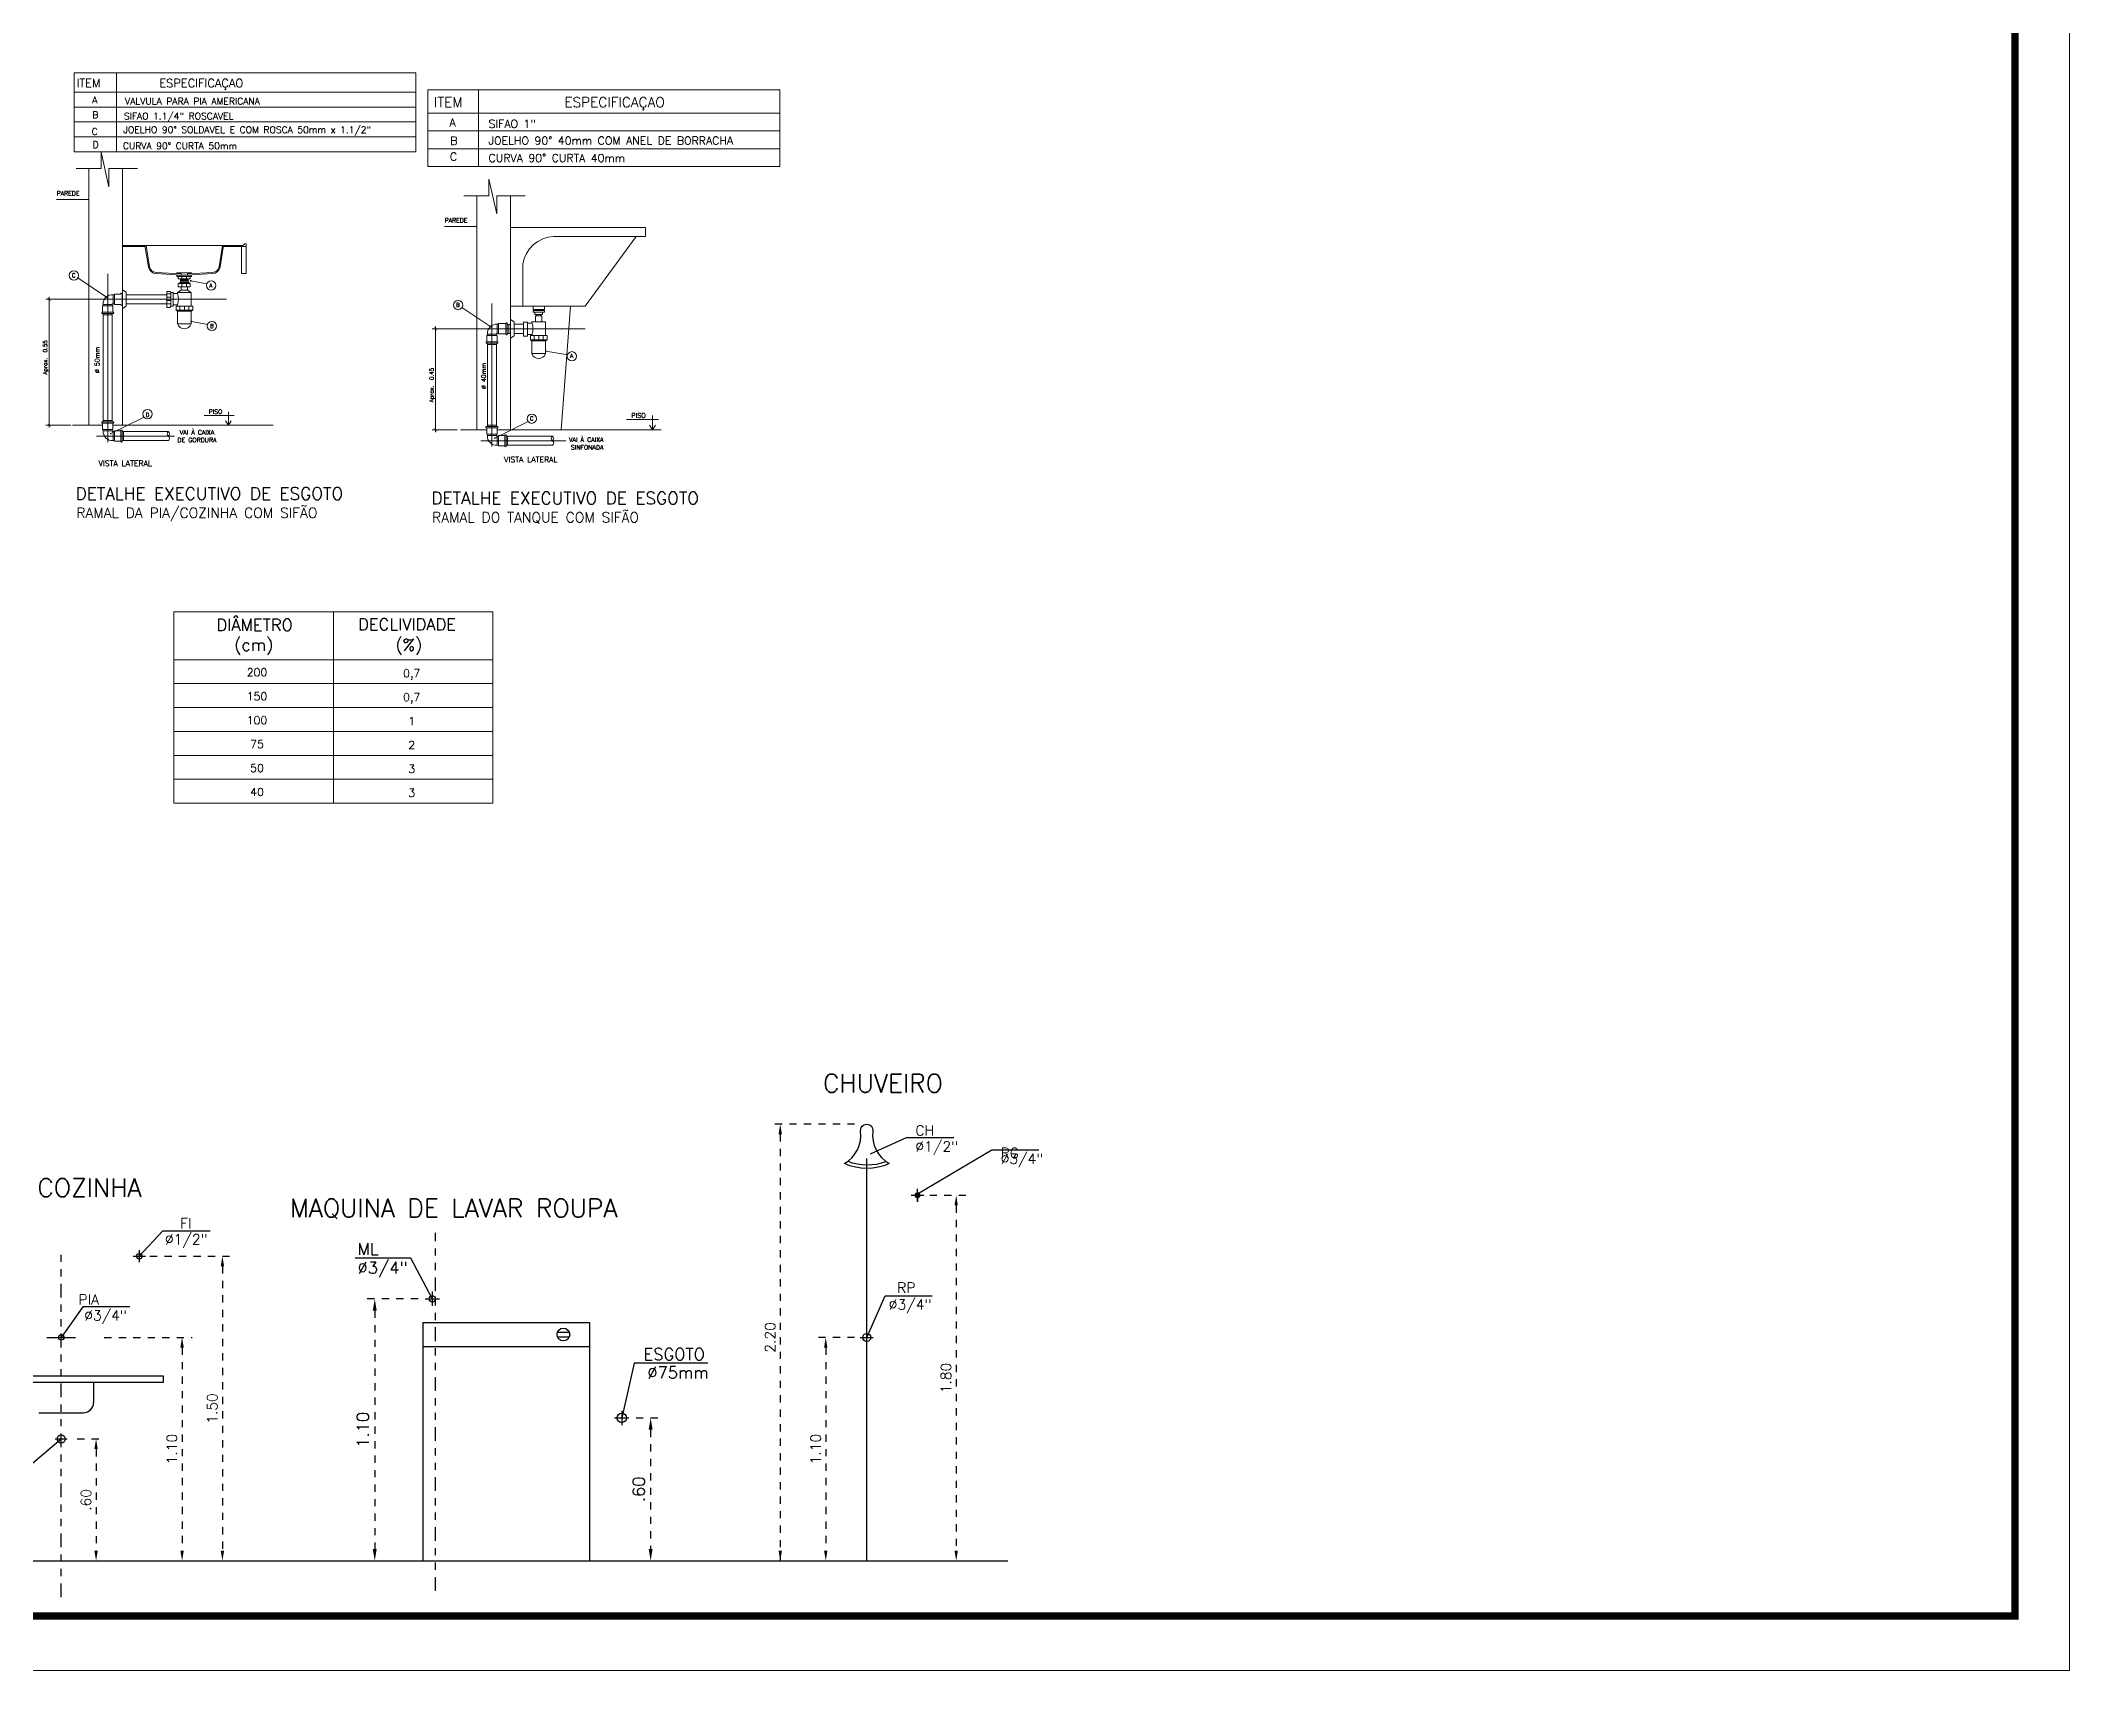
# Model space of a CAD drawing. Header units: millimetres. Extents: x 1345 to 2117, y 1214 to 1365.
# Drawn here: x 2048.09 to 2076.08, y 1252.04 to 1274.54 of the extents above; entities that cross this region are included whole.
import ezdxf
from ezdxf.enums import TextEntityAlignment as Align

# ---------------------------------------------------------------- set-up
doc = ezdxf.new("R2010")
doc.units = ezdxf.units.MM
doc.header["$LTSCALE"] = 0.5
for name, pattern in [('CENTER2', [28.575, 19.05, -3.175, 3.175, -3.175]), ('DIVIDE', [1.25, 0.5, -0.25, 0, -0.25, 0, -0.25]), ('HIDDEN2', [0.1875, 0.125, -0.0625])]:
    doc.linetypes.add(name, pattern=pattern)
for name, color, linetype in [('02', 2, 'Continuous'), ('CERC02', 3, 'Continuous'), ('DETALLHES_ESGOTO', 3, 'Continuous'), ('LAYER8', 8, 'Continuous'), ('PROJEÇÃO', 8, 'HIDDEN2'), ('TEXT', 2, 'Continuous'), ('TEXTO0', 7, 'Continuous'), ('TXT_0', 7, 'Continuous'), ('TXT_1', 3, 'Continuous'), ('TXT_2', 6, 'Continuous')]:
    doc.layers.add(name, color=color, linetype=linetype)
doc.styles.add('ADITIVOCAD', font='ROMANS.shx')
doc.styles.add('ROMANS', font='romans', dxfattribs={"height": 0.1})

# ---------------------------------------------------------------- blocks, each defined once
blk = doc.blocks.new('_ARCHTICK')
at = {"color": 0, "linetype": 'ByBlock', "const_width": 0.15}
blk.add_lwpolyline([(-0.5, -0.5), (0.5, 0.5)], dxfattribs=at)
blk = doc.blocks.new('ff')
at = {"layer": 'LAYER8', "linetype": 'ByBlock'}
for p, q in [((43.627, 7.955), (42.088, 7.955)), ((42.273, 7.77), (42.273, 0)), ((44.995, 6.66), (45.663, 6.66)), ((45.478, 6.475), (45.478, 0.185)), ((30.792, 5.55), (32.297, 5.55)), ((32.112, 5.365), (32.112, 0.185)), ((35.675, 4.774), (34.67, 4.774)), ((34.887, 4.557), (34.887, 0.217)), ((29.96, 4.07), (31.562, 4.07)), ((43.627, 4.07), (42.917, 4.07)), ((31.377, 3.885), (31.377, 0.185)), ((43.102, 3.885), (43.102, 0.185)), ((39.646, 2.604), (40.129, 2.604)), ((29.465, 2.22), (29.996, 2.22)), ((39.912, 2.387), (39.912, 0.217)), ((29.811, 2.035), (29.811, 0.185))]:
    blk.add_line(p, q, dxfattribs=at)
at = {"layer": 'LAYER8'}
for p, q in [((43.915, 7.414), (44.573, 7.712)), ((44.573, 7.712), (45.433, 7.712)), ((44.773, 6.688), (46.124, 7.486)), ((46.124, 7.486), (46.984, 7.486)), ((43.849, 4.144), (43.849, 7.331)), ((44.655, 6.66), (44.891, 6.66)), ((44.773, 6.542), (44.773, 6.778)), ((44.773, 6.66), (44.773, 6.542)), ((31.028, 6.014), (30.598, 5.55)), ((31.028, 6.014), (31.887, 6.014)), ((30.487, 5.55), (30.709, 5.55)), ((30.487, 5.55), (30.709, 5.55)), ((30.598, 5.661), (30.598, 5.439)), ((34.53, 5.523), (35.538, 5.523)), ((35.538, 5.523), (35.935, 4.774)), ((35.935, 4.904), (35.935, 4.643)), ((43.849, 4.07), (44.183, 4.83)), ((44.183, 4.83), (45.043, 4.83)), ((29.567, 4.627), (29.177, 4.07)), ((30.426, 4.627), (29.567, 4.627)), ((35.805, 4.774), (36.065, 4.774)), ((28.916, 4.07), (29.437, 4.07)), ((29.064, 4.07), (29.286, 4.07)), ((35.761, 4.34), (35.761, 0)), ((35.761, 4.34), (38.799, 4.34)), ((38.216, 4.166), (38.432, 4.166)), ((38.216, 4.079), (38.432, 4.079)), ((38.799, 4.34), (38.799, 0)), ((43.731, 4.07), (43.967, 4.07)), ((43.849, 3.952), (43.849, 4.188)), ((35.761, 3.906), (38.799, 3.906)), ((43.849, 0), (43.849, 3.996)), ((31.037, 3.364), (27.313, 3.364)), ((31.037, 3.253), (31.037, 3.364)), ((39.615, 3.6), (39.386, 2.604)), ((40.952, 3.6), (39.615, 3.6)), ((27.313, 3.253), (31.037, 3.253)), ((29.766, 3.253), (29.766, 2.884)), ((28.769, 2.699), (29.581, 2.699)), ((39.256, 2.604), (39.516, 2.604)), ((39.386, 2.734), (39.386, 2.474)), ((28.651, 1.78), (29.175, 2.22)), ((29.064, 2.22), (29.286, 2.22))]:
    blk.add_line(p, q, dxfattribs=at)
at = {"layer": 'LAYER8', "linetype": 'DIVIDE'}
for p, q in [((35.994, -0.546), (35.994, 5.977)), ((29.175, -0.661), (29.175, 5.69))]:
    blk.add_line(p, q, dxfattribs=at)
at = {"layer": 'LAYER8'}
for points in [[(43.442, 7.238, 0.299855), (43.737, 7.83, -1.127154), (43.96, 7.83, 0.299855), (44.256, 7.238, -0.225434), (43.442, 7.238)], [(44.198, 7.271, -0.188676), (43.507, 7.277)]]:
    blk.add_lwpolyline(points, format="xyb", dxfattribs=at)
at = {"layer": 'LAYER8', "const_width": 0.0555}
blk.add_lwpolyline([(44.745, 6.66, 1), (44.8, 6.66, 1)], format="xyb", close=True, dxfattribs=at)
at = {"layer": 'LAYER8', "color": 2}
blk.add_lwpolyline([(0, 0), (0, 0), (8.057, 0), (29.003, 0), (46.42, 0), (46.42, 0), (46.42, 0)], dxfattribs=at)
at = {"layer": 'LAYER8'}
for centre, radius in [((30.598, 5.55), 0.0495), ((35.935, 4.774), 0.058), ((29.175, 4.07), 0.0495), ((38.324, 4.123), 0.116), ((43.849, 4.07), 0.0742), ((39.386, 2.604), 0.0871), ((29.175, 2.22), 0.0742)]:
    blk.add_circle(centre, radius, dxfattribs=at)
blk.add_arc((29.581, 2.884), 0.185, 270, 0, dxfattribs=at)
at = {"layer": 'LAYER8', "linetype": 'ByBlock'}
for points in [[(42.242, 7.77), (42.304, 7.77), (42.273, 7.955)], [(45.447, 6.475), (45.508, 6.475), (45.478, 6.66)], [(32.081, 5.365), (32.143, 5.365), (32.112, 5.55)], [(34.851, 4.557), (34.923, 4.557), (34.887, 4.774)], [(31.346, 3.885), (31.408, 3.885), (31.377, 4.07)], [(43.071, 3.885), (43.132, 3.885), (43.102, 4.07)], [(39.876, 2.387), (39.948, 2.387), (39.912, 2.604)], [(29.78, 2.035), (29.842, 2.035), (29.811, 2.22)], [(29.78, 0.185), (29.842, 0.185), (29.811, 0)], [(31.346, 0.185), (31.408, 0.185), (31.377, 0)], [(32.081, 0.185), (32.143, 0.185), (32.112, 0)], [(34.851, 0.217), (34.923, 0.217), (34.887, 0)], [(39.876, 0.217), (39.948, 0.217), (39.912, 0)], [(42.242, 0.185), (42.304, 0.185), (42.273, 0)], [(43.071, 0.185), (43.132, 0.185), (43.102, 0)], [(45.447, 0.185), (45.508, 0.185), (45.478, 0)]]:
    blk.add_solid(points, dxfattribs=at)
at = {"layer": 'CERC02', "style": 'ROMANS'}
for s, height, p in [('CH', 0.185, (44.735, 7.933)), ('%%C1/2"', 0.185, (44.735, 7.642)), ('%%C3/4"', 0.185, (46.287, 7.416)), ('RG', 0.185, (46.287, 7.522)), ('%%C1/2"', 0.185, (31.065, 5.951)), ('FI', 0.185, (31.342, 6.241)), ('ML', 0.217, (34.574, 5.789)), ('%%C3/4"', 0.217, (34.574, 5.449)), ('PIA', 0.185, (29.49, 4.854)), ('RP', 0.185, (44.403, 5.07)), ('%%C3/4"', 0.185, (29.595, 4.563)), ('%%C3/4"', 0.185, (44.25, 4.761)), ('ESGOTO', 0.217, (39.784, 3.872)), ('%%C75mm', 0.217, (39.853, 3.538))]:
    blk.add_text(s, height=height, dxfattribs=at).set_placement(p, align=Align.TOP_LEFT)
at = {"layer": 'LAYER8', "linetype": 'ByBlock', "style": 'ROMANS'}
for s, height, p in [('2.20', 0.185, (42.088, 4.07)), ('1.80', 0.185, (45.293, 3.33)), ('1.50', 0.185, (31.927, 2.775)), ('1.10', 0.217, (34.67, 2.387)), ('1.10', 0.185, (31.192, 2.035)), ('1.10', 0.185, (42.917, 2.035)), ('.60', 0.217, (39.695, 1.302)), ('.60', 0.185, (29.626, 1.11))]:
    blk.add_text(s, height=height, rotation=90, dxfattribs=at).set_placement(p, align=Align.MIDDLE_CENTER)
at = {"layer": 'TEXT', "style": 'ROMANS'}
for s, height, p in [('CHUVEIRO', 0.333, (43.052, 8.868)), ('PIA DE COZINHA', 0.33301, (27.043, 6.965)), ('MAQUINA DE LAVAR ROUPA', 0.33301, (33.343, 6.593))]:
    blk.add_text(s, height=height, dxfattribs=at).set_placement(p, align=Align.TOP_LEFT)

msp = doc.modelspace()

# ---------------------------------------------------------------- linework, layer by layer
at = {"color": 8, "lineweight": 18}
for p, q in [((2052.127, 1266.653), (2052.127, 1264.011)), ((2049.925, 1265.992), (2054.329, 1265.992)), ((2049.925, 1265.662), (2054.329, 1265.662)), ((2049.925, 1265.332), (2054.329, 1265.332)), ((2049.925, 1265.001), (2054.329, 1265.001)), ((2049.925, 1264.671), (2054.329, 1264.671)), ((2049.925, 1264.341), (2054.329, 1264.341))]:
    msp.add_line(p, q, dxfattribs=at)
at = {"color": 0, "linetype": 'ByBlock', "lineweight": 18, "const_width": 0.00605}
msp.add_lwpolyline([(2048.226, 1270.947), (2048.186, 1270.988)], dxfattribs=at)
at = {"layer": '02', "lineweight": 18}
msp.add_line((2058.288, 1273.857), (2058.288, 1272.801), dxfattribs=at)
msp.add_lwpolyline([(2014.884, 1252.041), (2076.084, 1252.041), (2076.084, 1296.591), (2014.884, 1296.591)], close=True, dxfattribs=at)
at = {"layer": '02', "lineweight": 18, "const_width": 0.1}
msp.add_lwpolyline([(2015.634, 1252.791), (2075.334, 1252.791), (2075.334, 1295.841), (2015.634, 1295.841)], close=True, dxfattribs=at)
at = {"layer": 'DETALLHES_ESGOTO', "lineweight": 18}
for p, q in [((2049.218, 1271.711), (2049.554, 1271.711)), ((2049.218, 1271.696), (2049.53, 1271.696)), ((2049.528, 1271.709), (2049.576, 1271.413)), ((2049.543, 1271.711), (2049.592, 1271.415)), ((2049.554, 1271.711), (2050.587, 1271.711)), ((2050.55, 1271.415), (2050.598, 1271.711)), ((2050.565, 1271.413), (2050.613, 1271.709)), ((2050.587, 1271.711), (2050.877, 1271.711)), ((2050.611, 1271.696), (2050.924, 1271.696)), ((2050.862, 1271.696), (2050.862, 1271.323)), ((2050.908, 1271.733), (2050.877, 1271.711)), ((2050.908, 1271.733), (2050.924, 1271.733)), ((2050.924, 1271.696), (2050.924, 1271.733)), ((2050.924, 1271.696), (2050.924, 1271.323)), ((2049.683, 1271.339), (2050.025, 1271.317)), ((2049.683, 1271.323), (2050.025, 1271.302)), ((2050.171, 1271.332), (2049.969, 1271.332)), ((2049.969, 1271.321), (2049.969, 1271.332)), ((2050.115, 1271.317), (2050.458, 1271.339)), ((2050.115, 1271.302), (2050.458, 1271.323)), ((2050.171, 1271.321), (2050.171, 1271.332)), ((2050.862, 1271.323), (2050.924, 1271.323)), ((2054.741, 1270.87), (2054.741, 1271.451)), ((2049.192, 1271.039), (2049.192, 1271.042)), ((2049.2, 1271.05), (2049.203, 1271.05)), ((2049.211, 1271.042), (2049.211, 1270.893)), ((2049.218, 1271.098), (2049.218, 1271.03)), ((2049.27, 1271.065), (2049.218, 1271.098)), ((2049.27, 1271.065), (2049.27, 1270.879)), ((2049.831, 1271.076), (2049.873, 1271.076)), ((2049.831, 1271.076), (2049.831, 1270.856)), ((2049.831, 1271.042), (2049.884, 1271.042)), ((2049.873, 1271.076), (2049.884, 1271.063)), ((2049.884, 1271.063), (2049.884, 1270.87)), ((2049.884, 1271.063), (2049.917, 1271.063)), ((2049.917, 1271.063), (2049.917, 1270.87)), ((2049.978, 1271.049), (2049.917, 1271.049)), ((2050.171, 1271.302), (2049.969, 1271.302)), ((2049.969, 1271.302), (2049.969, 1271.283)), ((2049.986, 1271.283), (2049.969, 1271.283)), ((2049.978, 1271.063), (2050.025, 1271.093)), ((2050.164, 1271.063), (2049.978, 1271.063)), ((2049.978, 1271.063), (2049.978, 1271.049)), ((2049.986, 1271.251), (2049.986, 1271.283)), ((2050.153, 1271.283), (2049.986, 1271.283)), ((2050.153, 1271.251), (2049.986, 1271.251)), ((2049.986, 1271.141), (2049.986, 1271.183)), ((2050.153, 1271.183), (2049.986, 1271.183)), ((2050.153, 1271.141), (2049.986, 1271.141)), ((2050.136, 1271.2), (2050.007, 1271.2)), ((2050.007, 1271.2), (2050.007, 1271.183)), ((2050.02, 1271.2), (2050.02, 1271.248)), ((2050.122, 1271.247), (2050.02, 1271.247)), ((2050.122, 1271.231), (2050.02, 1271.231)), ((2050.122, 1271.216), (2050.02, 1271.216)), ((2050.025, 1271.302), (2050.025, 1271.317)), ((2050.025, 1271.093), (2050.025, 1271.141)), ((2050.115, 1271.093), (2050.025, 1271.093)), ((2050.038, 1271.251), (2050.038, 1271.283)), ((2050.038, 1271.141), (2050.038, 1271.183)), ((2050.101, 1271.251), (2050.101, 1271.283)), ((2050.101, 1271.141), (2050.101, 1271.183)), ((2050.115, 1271.302), (2050.115, 1271.317)), ((2050.115, 1271.093), (2050.115, 1271.141)), ((2050.163, 1271.063), (2050.115, 1271.093)), ((2050.122, 1271.2), (2050.122, 1271.248)), ((2050.136, 1271.2), (2050.136, 1271.183)), ((2050.153, 1271.283), (2050.171, 1271.283)), ((2050.153, 1271.283), (2050.153, 1271.251)), ((2050.153, 1271.183), (2050.153, 1271.141)), ((2050.164, 1271.063), (2050.164, 1270.874)), ((2050.171, 1271.302), (2050.171, 1271.283)), ((2048.933, 1270.778), (2048.933, 1270.781)), ((2048.94, 1270.789), (2049.089, 1270.789)), ((2049.089, 1270.771), (2048.94, 1270.771)), ((2048.952, 1270.895), (2048.943, 1270.876)), ((2049.086, 1270.876), (2048.943, 1270.876)), ((2048.943, 1270.876), (2048.943, 1270.789)), ((2049.076, 1270.895), (2048.952, 1270.895)), ((2048.952, 1270.771), (2048.952, 1270.752)), ((2049.086, 1270.876), (2049.076, 1270.895)), ((2049.076, 1270.752), (2049.076, 1270.771)), ((2049.086, 1270.789), (2049.086, 1270.876)), ((2049.106, 1271.039), (2049.087, 1271.03)), ((2049.087, 1271.03), (2049.087, 1270.906)), ((2049.087, 1270.906), (2049.106, 1270.897)), ((2049.097, 1270.781), (2049.097, 1270.778)), ((2049.192, 1271.039), (2049.106, 1271.039)), ((2049.106, 1271.039), (2049.106, 1270.897)), ((2049.106, 1270.897), (2049.192, 1270.897)), ((2049.192, 1270.893), (2049.192, 1270.897)), ((2049.203, 1270.885), (2049.2, 1270.885)), ((2049.218, 1271.03), (2049.211, 1271.03)), ((2049.218, 1270.905), (2049.211, 1270.905)), ((2049.218, 1271.03), (2049.218, 1270.905)), ((2049.27, 1270.871), (2049.218, 1270.838)), ((2049.27, 1271.03), (2049.831, 1271.03)), ((2049.27, 1270.906), (2049.831, 1270.906)), ((2049.27, 1270.879), (2049.27, 1270.872)), ((2049.27, 1270.872), (2049.27, 1270.871)), ((2049.831, 1270.996), (2049.884, 1270.996)), ((2049.831, 1270.949), (2049.884, 1270.949)), ((2049.831, 1270.903), (2049.884, 1270.903)), ((2049.831, 1270.856), (2049.873, 1270.856)), ((2049.873, 1270.856), (2049.884, 1270.87)), ((2049.884, 1270.87), (2049.917, 1270.87)), ((2049.978, 1270.889), (2049.917, 1270.889)), ((2050.187, 1270.874), (2049.957, 1270.874)), ((2049.957, 1270.874), (2049.957, 1270.817)), ((2050.187, 1270.817), (2049.957, 1270.817)), ((2049.978, 1270.801), (2049.957, 1270.817)), ((2049.978, 1270.889), (2049.978, 1270.874)), ((2049.978, 1270.801), (2049.978, 1270.626)), ((2050.164, 1270.801), (2049.978, 1270.801)), ((2050.01, 1270.874), (2050.01, 1270.817)), ((2050.072, 1270.874), (2050.072, 1270.817)), ((2050.134, 1270.874), (2050.134, 1270.817)), ((2050.164, 1270.801), (2050.187, 1270.817)), ((2050.164, 1270.801), (2050.164, 1270.626)), ((2050.187, 1270.874), (2050.187, 1270.817)), ((2054.884, 1270.87), (2054.884, 1270.827)), ((2055.039, 1270.827), (2054.884, 1270.827)), ((2054.884, 1270.789), (2054.884, 1270.813)), ((2055.039, 1270.813), (2054.884, 1270.813)), ((2055.039, 1270.789), (2054.884, 1270.789)), ((2054.909, 1270.789), (2054.909, 1270.758)), ((2054.93, 1270.827), (2054.93, 1270.813)), ((2054.992, 1270.827), (2054.992, 1270.813)), ((2055.014, 1270.789), (2055.014, 1270.758)), ((2055.039, 1270.87), (2055.039, 1270.827)), ((2055.039, 1270.813), (2055.039, 1270.789)), ((2055.402, 1270.87), (2055.269, 1269.166)), ((2048.952, 1270.752), (2048.952, 1269.294)), ((2048.952, 1270.752), (2049.076, 1270.752)), ((2049.076, 1270.752), (2049.076, 1269.294)), ((2050.164, 1270.626), (2049.978, 1270.626)), ((2054.407, 1270.631), (2054.407, 1270.489)), ((2054.57, 1270.621), (2054.547, 1270.621)), ((2054.57, 1270.497), (2054.547, 1270.497)), ((2054.57, 1270.69), (2054.57, 1270.621)), ((2054.623, 1270.657), (2054.57, 1270.69)), ((2054.57, 1270.621), (2054.57, 1270.497)), ((2054.623, 1270.657), (2054.623, 1270.471)), ((2054.751, 1270.622), (2054.623, 1270.622)), ((2054.751, 1270.497), (2054.623, 1270.497)), ((2054.751, 1270.653), (2054.751, 1270.46)), ((2054.751, 1270.653), (2054.808, 1270.653)), ((2054.808, 1270.653), (2054.808, 1270.46)), ((2054.868, 1270.639), (2054.808, 1270.639)), ((2055.054, 1270.654), (2054.868, 1270.654)), ((2054.868, 1270.654), (2054.868, 1270.639)), ((2055.014, 1270.758), (2054.909, 1270.758)), ((2055.006, 1270.739), (2054.916, 1270.739)), ((2054.916, 1270.654), (2054.916, 1270.739)), ((2054.93, 1270.758), (2054.93, 1270.739)), ((2054.992, 1270.758), (2054.992, 1270.739)), ((2055.006, 1270.654), (2055.006, 1270.739)), ((2055.054, 1270.654), (2055.054, 1270.465)), ((2054.387, 1270.468), (2054.244, 1270.468)), ((2054.254, 1270.344), (2054.254, 1269.23)), ((2054.378, 1270.344), (2054.378, 1269.23)), ((2054.623, 1270.463), (2054.57, 1270.43)), ((2054.623, 1270.471), (2054.623, 1270.464)), ((2054.623, 1270.464), (2054.623, 1270.463)), ((2054.751, 1270.46), (2054.808, 1270.46)), ((2054.868, 1270.479), (2054.808, 1270.479)), ((2055.078, 1270.465), (2054.847, 1270.465)), ((2054.847, 1270.465), (2054.847, 1270.408)), ((2055.078, 1270.408), (2054.847, 1270.408)), ((2054.868, 1270.392), (2054.847, 1270.408)), ((2054.868, 1270.479), (2054.868, 1270.465)), ((2055.054, 1270.392), (2054.868, 1270.392)), ((2054.868, 1270.392), (2054.868, 1270.217)), ((2055.054, 1270.217), (2054.868, 1270.217)), ((2054.9, 1270.465), (2054.9, 1270.408)), ((2054.962, 1270.465), (2054.962, 1270.408)), ((2055.024, 1270.465), (2055.024, 1270.408)), ((2055.054, 1270.392), (2055.078, 1270.408)), ((2055.054, 1270.392), (2055.054, 1270.217)), ((2055.078, 1270.465), (2055.078, 1270.408)), ((2048.943, 1269.17), (2049.086, 1269.17)), ((2049.107, 1269.15), (2049.107, 1269.007)), ((2049.85, 1269.141), (2049.231, 1269.141)), ((2054.244, 1269.106), (2054.387, 1269.106)), ((2054.408, 1269.086), (2054.408, 1268.944)), ((2049.85, 1269.016), (2049.231, 1269.016)), ((2055.151, 1269.077), (2054.532, 1269.077)), ((2055.151, 1268.953), (2054.532, 1268.953))]:
    msp.add_line(p, q, dxfattribs=at)
for points in [[(2055.168, 1271.834), (2056.433, 1271.834), (2056.433, 1271.958), (2054.57, 1271.958)], [(2054.571, 1270.87), (2055.604, 1270.87), (2056.308, 1271.832)], [(2054.387, 1270.381), (2054.387, 1270.468), (2054.378, 1270.486), (2054.254, 1270.486), (2054.244, 1270.468), (2054.244, 1270.381)], [(2054.509, 1270.631), (2054.407, 1270.631), (2054.388, 1270.622), (2054.388, 1270.498), (2054.407, 1270.489), (2054.509, 1270.489)], [(2054.528, 1270.497), (2054.547, 1270.497), (2054.547, 1270.621), (2054.528, 1270.621)], [(2054.254, 1270.362), (2054.254, 1270.344), (2054.378, 1270.344), (2054.378, 1270.362)], [(2048.943, 1269.257), (2048.943, 1269.17), (2048.952, 1269.151), (2049.076, 1269.151), (2049.086, 1269.17), (2049.086, 1269.257)], [(2049.076, 1269.275), (2049.076, 1269.294), (2048.952, 1269.294), (2048.952, 1269.275)], [(2049.193, 1269.15), (2049.107, 1269.15), (2049.088, 1269.141), (2049.088, 1269.016), (2049.107, 1269.007), (2049.193, 1269.007)], [(2049.212, 1269.016), (2049.231, 1269.016), (2049.231, 1269.141), (2049.212, 1269.141)], [(2054.244, 1269.193), (2054.244, 1269.106), (2054.254, 1269.088), (2054.378, 1269.088), (2054.387, 1269.106), (2054.387, 1269.193)], [(2054.378, 1269.212), (2054.378, 1269.23), (2054.254, 1269.23), (2054.254, 1269.212)], [(2054.495, 1269.086), (2054.408, 1269.086), (2054.389, 1269.077), (2054.389, 1268.953), (2054.408, 1268.944), (2054.495, 1268.944)], [(2054.513, 1268.953), (2054.532, 1268.953), (2054.532, 1269.077), (2054.513, 1269.077)]]:
    msp.add_lwpolyline(points, dxfattribs=at)
for points in [[(2054.528, 1270.485, -0.414214), (2054.52, 1270.477), (2054.517, 1270.477, -0.414214), (2054.509, 1270.485), (2054.509, 1270.634, -0.414214), (2054.517, 1270.641), (2054.52, 1270.641, -0.414214), (2054.528, 1270.634)], [(2054.242, 1270.362, -0.414214), (2054.234, 1270.37), (2054.234, 1270.373, -0.414214), (2054.242, 1270.381), (2054.39, 1270.381, -0.414214), (2054.398, 1270.373), (2054.398, 1270.37, -0.414214), (2054.39, 1270.362)], [(2049.088, 1269.275, -0.414214), (2049.096, 1269.267), (2049.096, 1269.264, -0.414214), (2049.088, 1269.257), (2048.94, 1269.257, -0.414214), (2048.932, 1269.264), (2048.932, 1269.267, -0.414214), (2048.94, 1269.275)], [(2049.212, 1269.004, -0.414214), (2049.204, 1268.997), (2049.201, 1268.997, -0.414214), (2049.193, 1269.004), (2049.193, 1269.153, -0.414214), (2049.201, 1269.161), (2049.204, 1269.161, -0.414214), (2049.212, 1269.153)], [(2054.39, 1269.212, -0.414214), (2054.398, 1269.204), (2054.398, 1269.201, -0.414214), (2054.39, 1269.193), (2054.241, 1269.193, -0.414214), (2054.233, 1269.201), (2054.233, 1269.204, -0.414214), (2054.241, 1269.212)], [(2054.513, 1268.941, -0.414214), (2054.506, 1268.933), (2054.502, 1268.933, -0.414214), (2054.495, 1268.941), (2054.495, 1269.09, -0.414214), (2054.502, 1269.097), (2054.506, 1269.097, -0.414214), (2054.513, 1269.09)]]:
    msp.add_lwpolyline(points, format="xyb", close=True, dxfattribs=at)
for centre, radius, start, end in [((2055.189, 1271.382), 0.453, 92.5756, 171.131), ((2049.683, 1271.432), 0.109, 190.2262, 270), ((2049.683, 1271.432), 0.0931, 190.3048, 270), ((2050.458, 1271.432), 0.0931, 270, 349.6952), ((2050.458, 1271.432), 0.109, 270, 349.7738), ((2049.2, 1271.042), 0.00775, 90, 180), ((2049.203, 1271.042), 0.00775, 0, 90), ((2049.742, 1270.969), 0.249, 341.2365, 18.7635), ((2048.94, 1270.781), 0.00775, 90, 180), ((2048.94, 1270.778), 0.00775, 180, 270), ((2049.076, 1270.906), 0.125, 85.089, 185.2528), ((2049.087, 1270.896), 0.0104, 88.7401, 185.4496), ((2049.089, 1270.781), 0.00775, 360, 90), ((2049.089, 1270.778), 0.00775, 270, 360), ((2049.2, 1270.893), 0.00775, 180, 270), ((2049.203, 1270.893), 0.00775, 270, 0), ((2050.071, 1270.654), 0.097, 196.3291, 343.6709), ((2054.378, 1270.498), 0.125, 85.089, 185.2528), ((2054.388, 1270.487), 0.0104, 88.7401, 185.4496), ((2054.633, 1270.559), 0.249, 341.2365, 18.7635), ((2054.961, 1270.244), 0.097, 196.3291, 343.6709), ((2049.077, 1269.141), 0.125, 175.089, 275.2528), ((2049.087, 1269.151), 0.0104, 178.7401, 275.4496), ((2049.87, 1269.11), 0.037, 123.1341, 236.8659), ((2049.825, 1269.11), 0.04, 309.0994, 50.9006), ((2054.378, 1269.077), 0.125, 175.089, 275.2528), ((2054.388, 1269.087), 0.0104, 178.7401, 275.4496), ((2049.83, 1269.047), 0.037, 303.1341, 56.8659), ((2055.172, 1269.046), 0.037, 123.1341, 236.8659), ((2055.126, 1269.046), 0.04, 309.0994, 50.9006), ((2055.131, 1268.984), 0.037, 303.1341, 56.8659)]:
    msp.add_arc(centre, radius, start, end, dxfattribs=at)
at = {"layer": 'TXT_0', "lineweight": 18}
for p, q in [((2048.551, 1273.62), (2053.267, 1273.62)), ((2048.551, 1273.415), (2053.267, 1273.415)), ((2053.432, 1273.292), (2058.288, 1273.292)), ((2048.551, 1273.209), (2053.267, 1273.209)), ((2053.432, 1273.046), (2058.288, 1273.046)), ((2048.307, 1272.343), (2048.756, 1272.343)), ((2053.66, 1271.97), (2054.109, 1271.97)), ((2048.6, 1271.262), (2049.01, 1270.987)), ((2050.158, 1271.222), (2050.384, 1271.179)), ((2053.902, 1270.853), (2054.312, 1270.579)), ((2050.168, 1270.662), (2050.394, 1270.619)), ((2054.236, 1270.559), (2053.492, 1270.559)), ((2053.539, 1269.135), (2053.539, 1270.59)), ((2055.059, 1270.253), (2055.362, 1270.2)), ((2050.346, 1269.362), (2050.758, 1269.362)), ((2050.68, 1269.414), (2050.68, 1269.23)), ((2056.529, 1269.362), (2056.529, 1269.166)), ((2049.055, 1269.113), (2049.515, 1269.342)), ((2050.68, 1269.23), (2050.641, 1269.288)), ((2050.68, 1269.23), (2050.719, 1269.288)), ((2053.838, 1269.166), (2053.492, 1269.166)), ((2054.356, 1269.05), (2054.816, 1269.279)), ((2056.174, 1269.307), (2056.612, 1269.307)), ((2056.529, 1269.166), (2056.488, 1269.229)), ((2056.529, 1269.166), (2056.571, 1269.229))]:
    msp.add_line(p, q, dxfattribs=at)
at = {"layer": 'TXT_0', "linetype": 'CENTER2', "lineweight": 18}
for p, q in [((2049.014, 1271.318), (2049.014, 1268.996)), ((2050.653, 1270.968), (2048.893, 1270.968)), ((2054.316, 1270.91), (2054.316, 1268.933)), ((2055.601, 1270.559), (2054.226, 1270.559)), ((2049.934, 1269.079), (2048.861, 1269.079)), ((2055.337, 1269.015), (2054.163, 1269.015))]:
    msp.add_line(p, q, dxfattribs=at)
at = {"layer": 'TXT_0', "linetype": 'ByBlock', "lineweight": 18}
for p, q in [((2048.903, 1270.968), (2048.159, 1270.968)), ((2048.206, 1269.199), (2048.206, 1270.999)), ((2048.505, 1269.23), (2048.159, 1269.23))]:
    msp.add_line(p, q, dxfattribs=at)
at = {"layer": 'TXT_0', "linetype": 'CENTER2', "lineweight": 18}
for points in [[(2049.423, 1272.771), (2049.03, 1272.771), (2049.03, 1272.52), (2048.921, 1272.997), (2048.921, 1272.771), (2048.577, 1272.771)], [(2054.776, 1272.397), (2054.382, 1272.397), (2054.382, 1272.146), (2054.273, 1272.623), (2054.273, 1272.397), (2053.93, 1272.397)]]:
    msp.add_lwpolyline(points, dxfattribs=at)
at = {"layer": 'TXT_0', "lineweight": 18, "const_width": 0.0109}
for points in [[(2054.306, 1270.579, 1), (2054.317, 1270.579, 1)], [(2055.053, 1270.253, 1), (2055.064, 1270.253, 1)], [(2049.05, 1269.113, 1), (2049.06, 1269.113, 1)], [(2054.351, 1269.05, 1), (2054.362, 1269.05, 1)]]:
    msp.add_lwpolyline(points, format="xyb", close=True, dxfattribs=at)
at = {"layer": 'TXT_0', "lineweight": 18}
for centre in [(2048.547, 1271.297), (2050.441, 1271.158), (2053.848, 1270.888), (2050.451, 1270.598), (2055.419, 1270.18), (2049.563, 1269.382), (2054.865, 1269.319)]:
    msp.add_circle(centre, 0.0642, dxfattribs=at)
for centre, start, end in [((2050.158, 1271.222), 0, 180), ((2050.158, 1271.222), 180, 0), ((2049.01, 1270.987), 0, 180), ((2049.01, 1270.987), 180, 0), ((2050.168, 1270.662), 0, 180), ((2050.168, 1270.662), 180, 0)]:
    msp.add_arc(centre, 0.00543, start, end, dxfattribs=at)
at = {"layer": 'TXT_1', "lineweight": 18}
for p, q in [((2048.753, 1272.773), (2048.753, 1269.23)), ((2049.218, 1272.773), (2049.218, 1271.098)), ((2054.105, 1272.399), (2054.105, 1269.166)), ((2054.57, 1272.399), (2054.57, 1270.69)), ((2049.218, 1270.905), (2049.218, 1269.23)), ((2054.57, 1270.497), (2054.57, 1269.166)), ((2049.925, 1266.653), (2054.329, 1266.653)), ((2049.925, 1266.653), (2049.925, 1264.011)), ((2054.329, 1266.653), (2054.329, 1264.011)), ((2049.925, 1264.011), (2054.329, 1264.011))]:
    msp.add_line(p, q, dxfattribs=at)
at = {"layer": 'TXT_2', "lineweight": 18}
for p, q in [((2048.551, 1274.093), (2053.267, 1274.093)), ((2048.551, 1273.004), (2048.551, 1274.093)), ((2049.135, 1273.004), (2049.135, 1274.093)), ((2053.267, 1273.004), (2053.267, 1274.093)), ((2053.432, 1273.857), (2058.288, 1273.857)), ((2053.432, 1272.801), (2053.432, 1273.857)), ((2054.129, 1272.801), (2054.129, 1273.857)), ((2048.551, 1273.825), (2053.267, 1273.825)), ((2053.432, 1273.537), (2058.288, 1273.537)), ((2048.551, 1273.004), (2053.267, 1273.004)), ((2053.432, 1272.801), (2058.288, 1272.801)), ((2048.943, 1269.23), (2048.528, 1269.23)), ((2051.297, 1269.23), (2049.086, 1269.23)), ((2054.244, 1269.166), (2053.88, 1269.166)), ((2056.65, 1269.166), (2054.387, 1269.166))]:
    msp.add_line(p, q, dxfattribs=at)

# ---------------------------------------------------------------- block references
at = {"layer": 'PROJEÇÃO', "lineweight": 18, "xscale": 0.757579692763773, "yscale": 0.757579692763773, "zscale": 0.757579692763773}
msp.add_blockref('ff', (2026.269, 1253.554), dxfattribs=at)
at = {"layer": 'TXT_0', "lineweight": 18, "xscale": 0.04032240430245761, "yscale": 0.04032240430245761, "zscale": 0.04032240430245761}
for p, rotation in [((2053.539, 1270.559), 90), ((2053.539, 1269.166), 270)]:
    msp.add_blockref('_ARCHTICK', p, dxfattribs=dict(at, rotation=rotation))
at = {"layer": 'TXT_0', "linetype": 'ByBlock', "lineweight": 18, "xscale": 0.0403224043025035, "yscale": 0.0403224043025035, "zscale": 0.0403224043025035, "rotation": 270}
msp.add_blockref('_ARCHTICK', (2048.206, 1269.23), dxfattribs=at)

# ---------------------------------------------------------------- texts
at = {"color": 2, "linetype": 'Continuous', "lineweight": 18, "style": 'ROMANS'}
for s, height, p in [('DIÂMETRO', 0.1651, (2051.041, 1266.389)), ('DECLIVIDADE', 0.16513, (2053.144, 1266.398)), ('(cm)', 0.1651, (2051.029, 1266.116)), ('(%)', 0.1651, (2053.168, 1266.116))]:
    msp.add_text(s, height=height, dxfattribs=at).set_placement(p, align=Align.CENTER)
at = {"linetype": 'Continuous', "lineweight": 18, "style": 'ROMANS'}
for s, height, p in [('200', 0.1101, (2051.074, 1265.763)), ('0,7', 0.1101, (2053.208, 1265.75)), ('150', 0.1101, (2051.074, 1265.432)), ('0,7', 0.1101, (2053.208, 1265.42)), ('100', 0.1101, (2051.074, 1265.102)), ('1', 0.11, (2053.208, 1265.09)), ('75', 0.1101, (2051.074, 1264.772)), ('2', 0.11, (2053.208, 1264.76)), ('50', 0.1101, (2051.074, 1264.442)), ('3', 0.11, (2053.208, 1264.429)), ('40', 0.1101, (2051.074, 1264.111)), ('3', 0.11, (2053.208, 1264.099))]:
    msp.add_text(s, height=height, dxfattribs=at).set_placement(p, align=Align.CENTER)
at = {"layer": 'TEXTO0', "lineweight": 18, "style": 'ROMANS'}
msp.add_text('%%C 40mm', height=0.062, rotation=90, dxfattribs=at).set_placement((2054.232, 1269.728))
for s, height, p in [('VAI À CAIXA', 0.06203, (2055.379, 1268.998)), ('SINFONADA', 0.062, (2055.405, 1268.893))]:
    msp.add_text(s, height=height, dxfattribs=at).set_placement(p)
at = {"layer": 'TXT_0', "lineweight": 18}
for s, height, style, p in [('SIFAO 1.1/4" ROSCAVEL', 0.09243, 'ADITIVOCAD', (2049.236, 1273.45)), ('VALVULA PARA PIA AMERICANA', 0.09243, 'ADITIVOCAD', (2049.252, 1273.655)), ('JOELHO 90%%D SOLDAVEL E COM ROSCA 50mm x 1.1/2"', 0.09243, 'ADITIVOCAD', (2049.23, 1273.261)), ('SIFAO 1"', 0.1104, 'ADITIVOCAD', (2054.269, 1273.334)), ('CURVA 90%%D CURTA 50mm', 0.09243, 'ADITIVOCAD', (2049.223, 1273.039)), ('JOELHO 90%%D 40mm COM ANEL DE BORRACHA', 0.11043, 'ADITIVOCAD', (2054.269, 1273.102)), ('CURVA 90%%D CURTA 40mm', 0.11043, 'ADITIVOCAD', (2054.269, 1272.862)), ('PAREDE', 0.062, 'ADITIVOCAD', (2048.309, 1272.399)), ('PAREDE', 0.062, 'ADITIVOCAD', (2053.662, 1272.026)), ('PISO', 0.062, 'ROMANS', (2050.406, 1269.385)), ('PISO', 0.066, 'ADITIVOCAD', (2056.238, 1269.331)), ('VAI À CAIXA', 0.06203, 'ROMANS', (2050.008, 1269.1)), ('DE GORDURA', 0.062, 'ROMANS', (2049.977, 1268.994))]:
    msp.add_text(s, height=height, dxfattribs=dict(at, style=style)).set_placement(p)
at = {"layer": 'TXT_0', "lineweight": 18, "style": 'ROMANS'}
for s, height, p in [('Aprox.  0.55', 0.05583, (2048.178, 1269.928)), ('%%C 50mm', 0.062, (2048.899, 1269.949)), ('Aprox.  0.45', 0.05583, (2053.511, 1269.546))]:
    msp.add_text(s, height=height, rotation=90, dxfattribs=at).set_placement(p)
at = {"layer": 'TXT_1', "lineweight": 18, "style": 'ADITIVOCAD'}
for s, height, p in [('ITEM', 0.1155, (2048.584, 1273.893)), ('ESPECIFICAÇAO', 0.11553, (2049.726, 1273.893)), ('A', 0.0924, (2048.802, 1273.672)), ('ITEM', 0.138, (2053.515, 1273.618)), ('ESPECIFICAÇAO', 0.13804, (2055.316, 1273.618)), ('C', 0.0924, (2048.793, 1273.235)), ('B', 0.0924, (2048.802, 1273.467)), ('A', 0.11, (2053.731, 1273.354)), ('D', 0.0924, (2048.805, 1273.055)), ('B', 0.11, (2053.74, 1273.101)), ('C', 0.11, (2053.736, 1272.881)), ('C', 0.0558, (2048.519, 1271.27)), ('A', 0.0558, (2050.415, 1271.129)), ('B', 0.0558, (2053.82, 1270.862)), ('B', 0.0558, (2050.425, 1270.57)), ('A', 0.0558, (2055.394, 1270.157)), ('D', 0.0558, (2049.538, 1269.344)), ('C', 0.0558, (2054.839, 1269.295)), ('VISTA LATERAL', 0.07754, (2048.887, 1268.663)), ('VISTA LATERAL', 0.07754, (2054.483, 1268.717))]:
    msp.add_text(s, height=height, dxfattribs=at).set_placement(p)
at = {"layer": 'TXT_2', "lineweight": 18, "style": 'ADITIVOCAD'}
for s, height, p in [('DETALHE EXECUTIVO DE ESGOTO', 0.17059, (2048.57, 1268.2)), ('DETALHE EXECUTIVO DE ESGOTO', 0.17059, (2053.48, 1268.137)), ('RAMAL DA PIA/COZINHA COM SIFÃO', 0.13958, (2048.581, 1267.95)), ('RAMAL DO TANQUE COM SIFÃO', 0.13958, (2053.491, 1267.887))]:
    msp.add_text(s, height=height, dxfattribs=at).set_placement(p)

doc.saveas('drawing.dxf')
